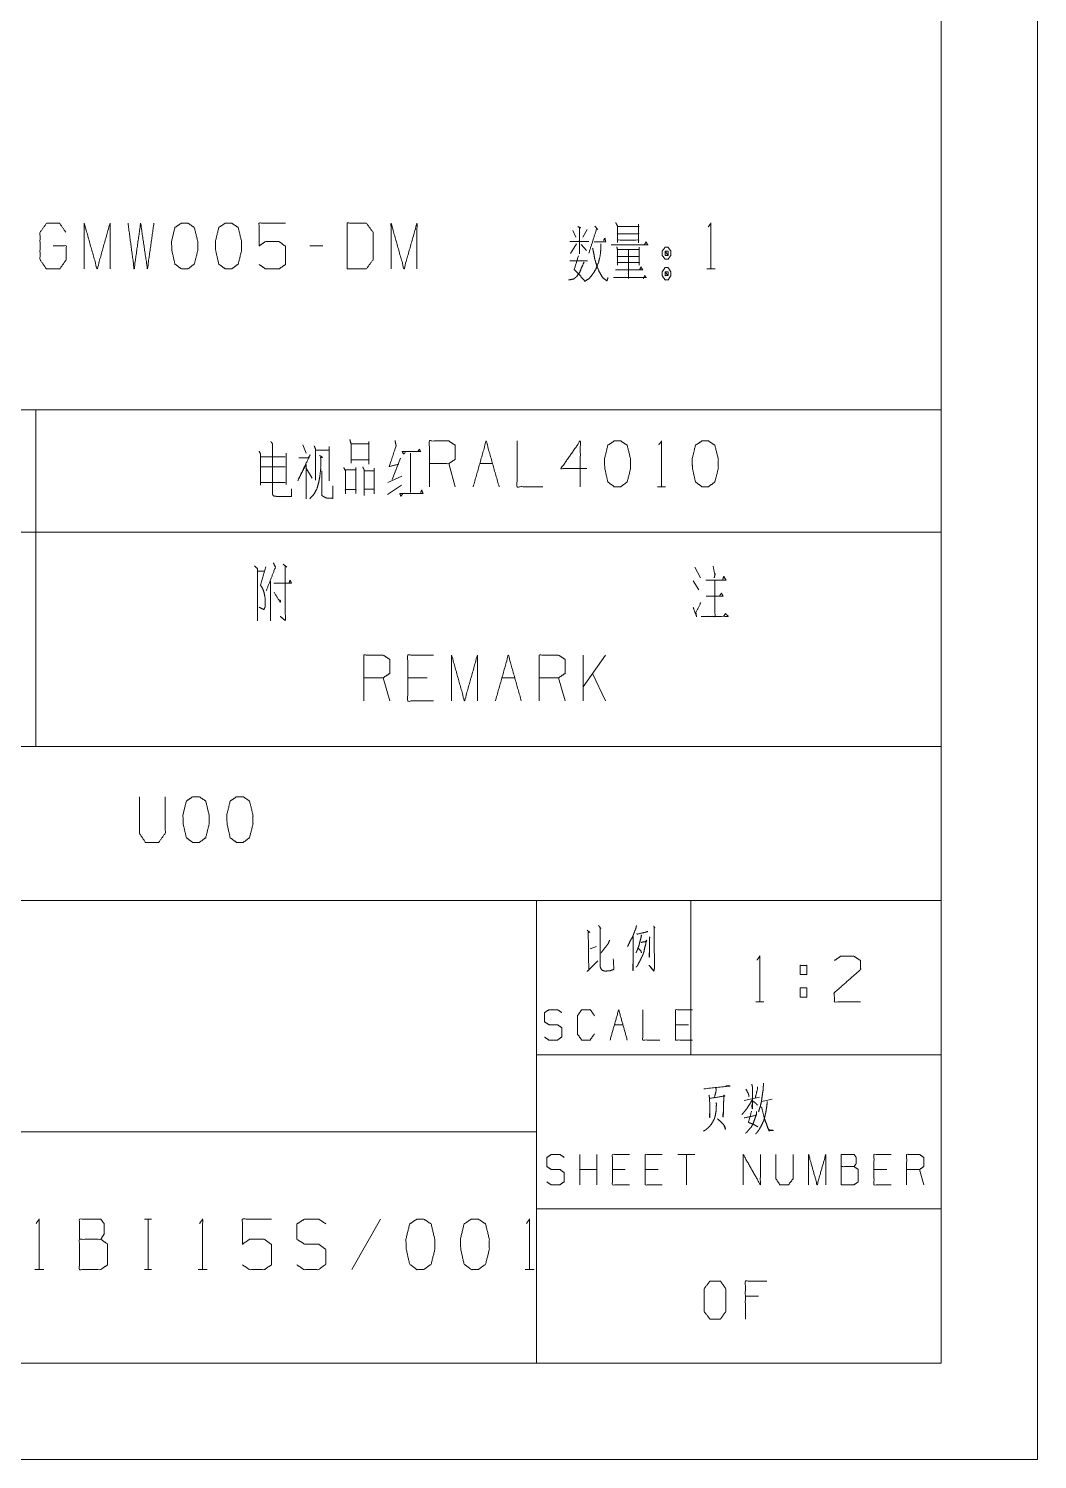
# Model space of a CAD drawing. Header units: millimetres. Extents: x 0 to 420, y 0 to 297.
# Drawn here: x 367.6 to 420, y 0 to 74.2 of the extents above; entities that cross this region are included whole.
import ezdxf

# ---------------------------------------------------------------- set-up
doc = ezdxf.new("R2010")
doc.units = ezdxf.units.MM
doc.layers.add('101', color=7, linetype='Continuous', true_color=0xffffff)

msp = doc.modelspace()

# ---------------------------------------------------------------- linework, layer by layer
at = {"layer": '101', "color": 133, "linetype": 'Continuous', "lineweight": 18}
for p, q in [((420, 0), (420, 297)), ((415, 5), (415, 292)), ((235, 37), (415, 37)), ((235, 29), (415, 29)), ((394, 29), (394, 5)), ((402, 29), (402, 21)), ((394, 21), (415, 21)), ((285, 17), (394, 17)), ((394, 13), (415, 13)), ((25, 5), (415, 5)), ((235, 5), (415, 5)), ((0, 0), (420, 0))]:
    msp.add_line(p, q, dxfattribs=at)
at = {"layer": '101', "color": 72, "linetype": 'Continuous', "lineweight": 18}
for p, q in [((395.883, 63.78), (396.042, 63.43)), ((396.625, 63.83), (396.396, 63.43)), ((382.896, 62.98), (382.224, 62.98)), ((396.077, 63.08), (395.759, 62.58)), ((396.307, 63.055), (396.59, 62.73)), ((395.724, 62.205), (396.643, 62.205)), ((402.836, 61.78), (403.26, 61.78)), ((338, 54.463), (368, 54.463)), ((368, 54.463), (368, 48.113)), ((368, 54.463), (415, 54.463)), ((415, 54.463), (415, 48.113)), ((379.678, 52.025), (380.95, 52.025)), ((380.985, 52.225), (380.985, 50.6)), ((381.866, 52.65), (382.025, 52.225)), ((387.444, 52.225), (387.444, 50.175)), ((379.678, 51.5), (380.95, 51.5)), ((382.042, 51.4), (382.343, 50.925)), ((386.931, 51.95), (386.489, 50.85)), ((389.773, 50.475), (389.437, 51.675)), ((391.042, 51.675), (391.714, 51.675)), ((379.695, 50.7), (380.95, 50.7)), ((386.26, 50.075), (386.984, 50.55)), ((386.277, 50.7), (387.002, 51.025)), ((400.272, 50.475), (400.696, 50.475)), ((338, 48.113), (368, 48.113)), ((368, 48.113), (368, 37)), ((368, 48.113), (415, 48.113)), ((415, 48.113), (415, 37)), ((379.518, 46.1), (379.872, 46.1)), ((380.844, 46.45), (381.021, 46.3)), ((402.212, 46.3), (402.513, 45.75)), ((380.172, 45.6), (380.172, 43.525)), ((402.124, 45.6), (402.425, 45.125)), ((397.578, 41.737), (396.411, 40.088)), ((396.411, 39.362), (396.411, 41.737)), ((386.372, 39.362), (386.037, 40.563)), ((388.313, 40.563), (387.306, 40.563)), ((392.194, 40.563), (392.866, 40.563)), ((395.478, 39.362), (395.142, 40.563)), ((397.578, 39.362), (396.906, 40.788)), ((338, 37), (368, 37)), ((368, 37), (415, 37)), ((396.779, 26.497), (397.101, 26.621)), ((407.685, 24.463), (408.021, 24.463)), ((407.685, 24.463), (407.685, 23.988)), ((405.373, 23.738), (405.798, 23.738)), ((398.037, 22.558), (398.482, 22.558)), ((401.876, 22.558), (401.209, 22.558)), ((404.777, 18.629), (405.567, 18.795)), ((405.684, 18.567), (406.226, 18.691)), ((396.239, 14.249), (396.239, 15.822)), ((397.129, 14.249), (397.129, 15.822)), ((402.221, 15.822), (401.331, 15.822)), ((401.776, 15.822), (401.776, 14.249)), ((397.129, 15.044), (396.239, 15.044)), ((398.604, 15.044), (397.936, 15.044)), ((400.301, 15.044), (399.634, 15.044)), ((412.182, 15.044), (411.514, 15.044)), ((414.101, 14.249), (413.879, 15.044)), ((373.633, 12.469), (374.004, 12.469)), ((373.828, 12.469), (373.828, 9.847)), ((385.884, 12.469), (384.401, 9.847)), ((367.936, 9.847), (368.405, 9.847)), ((373.633, 9.847), (374.004, 9.847)), ((376.422, 9.847), (376.891, 9.847)), ((393.395, 9.847), (393.863, 9.847)), ((405.523, 8.463), (404.835, 8.463))]:
    msp.add_line(p, q, dxfattribs=at)
for points, knots in [([(368.901, 62.98), (369.573, 62.98), (369.573, 62.255), (369.237, 61.78), (368.548, 61.78), (368.212, 62.255), (368.212, 63.68), (368.565, 64.155), (369.219, 64.155), (369.555, 63.68)], [0, 0, 0.103298, 0.214797, 0.304261, 0.41028, 0.499743, 0.718898, 0.80996, 0.910536, 1, 1]), ([(370.506, 61.78), (370.506, 64.155), (371.178, 61.78), (371.849, 64.155), (371.849, 61.78)], [0, 0, 0.245192, 0.500001, 0.754808, 1, 1]), ([(372.782, 64.155), (373.101, 61.78), (373.436, 64.155), (373.79, 61.78), (374.126, 64.155)], [0, 0, 0.249746, 0.499742, 0.750003, 1, 1]), ([(375.89, 61.78), (376.225, 62.03), (376.402, 62.73), (376.402, 63.205), (376.225, 63.93), (375.89, 64.155), (375.554, 64.155), (375.218, 63.93), (375.041, 63.205), (375.059, 62.73), (375.218, 62.03), (375.554, 61.78), (375.89, 61.78)], [0, 0, 0.067524, 0.18397, 0.260583, 0.380943, 0.446139, 0.500302, 0.565504, 0.685863, 0.762529, 0.878308, 0.945837, 1, 1]), ([(378.166, 61.78), (378.502, 62.03), (378.679, 62.73), (378.679, 63.205), (378.502, 63.93), (378.166, 64.155), (377.83, 64.155), (377.494, 63.93), (377.318, 63.205), (377.335, 62.73), (377.494, 62.03), (377.83, 61.78), (378.166, 61.78)], [0, 0, 0.067524, 0.183969, 0.260581, 0.38094, 0.446136, 0.500306, 0.565502, 0.68586, 0.762526, 0.878306, 0.94583, 1, 1]), ([(379.594, 62.005), (379.93, 61.78), (380.619, 61.78), (380.955, 62.005), (380.955, 62.955), (380.619, 63.205), (379.93, 63.205), (379.594, 62.98), (379.594, 64.155), (380.955, 64.155)], [0, 0, 0.062226, 0.168346, 0.230572, 0.376815, 0.441263, 0.547383, 0.60961, 0.790489, 1, 1]), ([(384.165, 61.78), (385.155, 61.78), (385.508, 62.255), (385.508, 63.68), (385.155, 64.155), (384.165, 64.155), (384.165, 61.78)], [0, 0, 0.142134, 0.22716, 0.43179, 0.516817, 0.65895, 1, 1]), ([(386.441, 61.78), (386.441, 64.155), (387.113, 61.78), (387.785, 64.155), (387.785, 61.78)], [0, 0, 0.245192, 0.499999, 0.754808, 1, 1]), ([(396.13, 63.98), (396.29, 63.905), (396.219, 63.955), (396.219, 62.555), (396.219, 63.205), (395.724, 63.205), (396.714, 63.205)], [0, 0, 0.046316, 0.069128, 0.437818, 0.608996, 0.739327, 1, 1]), ([(397.014, 64.005), (397.173, 63.83), (397.12, 63.88), (396.714, 62.605)], [0, 0, 0.14354, 0.187781, 1, 1]), ([(398.106, 64.18), (398.195, 64.005), (398.195, 63.155), (398.195, 63.28), (399.291, 63.28), (399.291, 63.13), (399.291, 64.105), (399.291, 63.98), (398.195, 63.98), (399.291, 63.98), (399.291, 63.605), (398.195, 63.605)], [0, 0, 0.027308, 0.145703, 0.163114, 0.31575, 0.336643, 0.472449, 0.48986, 0.642495, 0.795131, 0.847364, 1, 1]), ([(402.907, 63.955), (403.048, 64.155), (403.048, 61.78)], [0, 0, 0.093488, 1, 1]), ([(396.979, 63.18), (397.58, 63.18), (397.544, 63.38), (397.474, 63.255)], [0, 0, 0.63414, 0.848459, 1, 1]), ([(397.877, 63.03), (399.768, 63.03), (399.68, 63.18), (399.591, 63.03)], [0, 0, 0.844518, 0.922264, 1, 1]), ([(396.166, 62.455), (395.954, 61.755), (396.484, 61.18)], [0, 0, 0.483234, 1, 1]), ([(397.332, 63.08), (397.332, 62.78), (397.297, 62.455), (397.209, 62.105), (397.067, 61.755), (396.908, 61.505), (396.731, 61.28), (396.484, 61.13)], [0, 0, 0.134099, 0.280229, 0.441583, 0.610322, 0.742766, 0.870666, 1, 1]), ([(396.908, 62.855), (396.961, 62.605), (397.014, 62.305), (397.12, 61.955), (397.262, 61.605), (397.421, 61.33), (397.651, 61.155), (397.704, 61.33)], [0, 0, 0.122113, 0.267685, 0.442433, 0.622804, 0.77461, 0.912622, 1, 1]), ([(398.16, 62.93), (398.195, 62.805), (398.195, 61.98), (398.195, 62.105), (399.326, 62.105), (399.326, 61.98), (399.326, 62.905), (399.326, 62.78), (398.195, 62.78), (398.195, 62.43), (399.326, 62.43), (398.76, 62.43), (398.76, 62.78), (398.76, 61.28), (398.76, 61.73), (398.089, 61.73), (399.503, 61.73), (399.414, 61.88), (399.344, 61.73)], [0, 0, 0.011506, 0.084583, 0.095655, 0.195851, 0.206924, 0.288858, 0.29993, 0.400126, 0.431128, 0.531325, 0.581423, 0.612426, 0.745292, 0.785152, 0.844643, 0.969891, 0.985312, 1, 1]), ([(400.825, 62.905), (400.666, 62.905), (400.524, 62.705), (400.524, 62.48), (400.666, 62.28), (400.825, 62.28), (400.966, 62.48), (400.966, 62.705), (400.825, 62.905)], [0, 0, 0.091011, 0.231136, 0.359862, 0.499986, 0.590997, 0.731136, 0.859862, 1, 1]), ([(400.666, 62.48), (400.825, 62.48), (400.666, 62.705), (400.666, 62.48)], [0, 0, 0.241161, 0.658901, 1, 1]), ([(400.825, 62.48), (400.825, 62.705), (400.666, 62.705)], [0, 0, 0.585819, 1, 1]), ([(396.466, 62.13), (396.325, 61.83), (396.237, 61.605), (396.077, 61.38), (395.918, 61.255), (395.653, 61.205)], [0, 0, 0.251046, 0.434035, 0.642626, 0.795774, 1, 1]), ([(400.966, 61.63), (400.825, 61.855), (400.666, 61.855), (400.524, 61.63), (400.524, 61.43), (400.666, 61.205), (400.825, 61.205), (400.966, 61.43), (400.966, 61.63)], [0, 0, 0.149208, 0.238521, 0.387716, 0.500002, 0.649195, 0.738509, 0.887714, 1, 1]), ([(400.666, 61.63), (400.666, 61.43), (400.825, 61.43)], [0, 0, 0.556976, 1, 1]), ([(400.825, 61.63), (400.666, 61.63), (400.825, 61.43), (400.825, 61.63)], [0, 0, 0.258824, 0.674604, 1, 1]), ([(397.983, 61.33), (399.697, 61.33), (399.609, 61.43), (399.538, 61.28)], [0, 0, 0.851381, 0.917655, 1, 1]), ([(380.19, 52.825), (380.278, 52.725), (380.278, 50.1), (380.331, 50), (380.491, 49.975), (381.268, 49.975), (381.268, 50.375)], [0, 0, 0.031698, 0.655157, 0.682037, 0.720284, 0.904996, 1, 1]), ([(384.301, 52.925), (384.372, 52.675), (384.372, 51.7), (384.372, 51.875), (385.291, 51.875), (385.291, 51.65), (385.291, 52.825), (385.291, 52.7), (384.372, 52.7)], [0, 0, 0.054432, 0.258706, 0.29537, 0.487932, 0.535072, 0.781249, 0.807438, 1, 1]), ([(386.648, 52.875), (386.701, 52.6), (386.348, 51.525), (386.843, 51.65)], [0, 0, 0.145701, 0.734427, 1, 1]), ([(388.43, 50.475), (388.43, 52.85), (389.437, 52.85), (389.773, 52.625), (389.773, 51.9), (389.437, 51.675), (388.43, 51.675)], [0, 0, 0.400951, 0.571036, 0.639278, 0.761673, 0.829915, 1, 1]), ([(390.706, 50.475), (391.378, 52.85), (392.05, 50.475)], [0, 0, 0.499999, 1, 1]), ([(392.983, 52.85), (392.983, 50.475), (394.326, 50.475)], [0, 0, 0.638733, 1, 1]), ([(396.603, 51.425), (395.259, 51.425), (396.267, 52.85), (396.267, 50.475)], [0, 0, 0.245869, 0.565295, 1, 1]), ([(398.367, 50.475), (398.702, 50.725), (398.879, 51.425), (398.879, 51.9), (398.702, 52.625), (398.367, 52.85), (398.031, 52.85), (397.695, 52.625), (397.518, 51.9), (397.536, 51.425), (397.695, 50.725), (398.031, 50.475), (398.367, 50.475)], [0, 0, 0.067524, 0.18397, 0.260582, 0.380942, 0.446139, 0.500302, 0.565504, 0.685862, 0.762527, 0.878308, 0.945837, 1, 1]), ([(400.343, 52.65), (400.484, 52.85), (400.484, 50.475)], [0, 0, 0.093495, 1, 1]), ([(402.92, 50.475), (403.255, 50.725), (403.432, 51.425), (403.432, 51.9), (403.255, 52.625), (402.92, 52.85), (402.584, 52.85), (402.248, 52.625), (402.071, 51.9), (402.089, 51.425), (402.248, 50.725), (402.584, 50.475), (402.92, 50.475)], [0, 0, 0.067525, 0.183972, 0.260585, 0.380946, 0.446143, 0.500306, 0.565503, 0.685864, 0.76253, 0.878312, 0.945837, 1, 1]), ([(379.589, 52.325), (379.66, 52.175), (379.66, 50.55)], [0, 0, 0.092597, 1, 1]), ([(381.654, 51.975), (382.148, 51.975), (382.237, 52.125), (381.6, 50.8), (382.025, 51.625), (382.025, 49.85)], [0, 0, 0.102218, 0.138179, 0.441776, 0.633382, 1, 1]), ([(382.732, 52.1), (382.873, 52), (382.785, 52), (382.785, 51.375), (382.732, 50.95), (382.679, 50.675), (382.59, 50.375), (382.449, 50.1), (382.219, 49.85)], [0, 0, 0.067741, 0.102315, 0.346795, 0.514328, 0.623882, 0.746214, 0.867178, 1, 1]), ([(382.449, 52.6), (382.52, 52.425), (382.52, 50.825)], [0, 0, 0.105514, 1, 1]), ([(382.52, 52.375), (383.227, 52.375), (383.227, 52.55), (383.227, 50.775)], [0, 0, 0.266094, 0.331958, 1, 1]), ([(387.179, 52.25), (387.09, 52.175), (387.02, 52.3), (387.974, 52.3), (387.903, 52.425), (387.833, 52.3)], [0, 0, 0.077218, 0.17288, 0.808676, 0.904338, 1, 1]), ([(382.838, 51.3), (382.838, 50.025), (382.961, 49.95), (383.121, 49.875), (383.421, 49.875), (383.421, 50.525)], [0, 0, 0.500781, 0.55761, 0.626688, 0.744702, 1, 1]), ([(383.983, 51.475), (384.071, 51.3), (384.071, 50.1), (384.071, 50.325), (384.619, 50.325), (384.619, 50.125), (384.619, 51.475), (384.619, 51.35), (384.071, 51.35)], [0, 0, 0.044639, 0.317869, 0.369099, 0.493859, 0.539397, 0.84678, 0.87524, 1, 1]), ([(384.973, 51.5), (385.044, 51.35), (385.044, 50.025), (385.044, 50.35), (385.556, 50.35), (385.556, 50.1), (385.556, 51.425), (385.556, 51.3), (385.061, 51.3)], [0, 0, 0.036663, 0.329593, 0.401444, 0.514757, 0.570026, 0.862955, 0.89059, 1, 1]), ([(387.037, 50.1), (386.949, 49.975), (386.896, 50.125), (388.098, 50.125), (388.027, 50.3), (387.974, 50.175)], [0, 0, 0.083253, 0.169787, 0.823494, 0.926146, 1, 1]), ([(379.342, 46.375), (379.501, 46.225), (379.501, 43.525)], [0, 0, 0.074914, 1, 1]), ([(379.943, 46.325), (379.66, 45.375), (379.766, 45.2), (379.837, 45.025), (379.907, 44.675), (379.907, 44.25), (379.837, 44.1), (379.589, 44.225)], [0, 0, 0.379822, 0.458229, 0.530553, 0.667378, 0.830233, 0.893776, 1, 1]), ([(380.331, 46.525), (380.438, 46.3), (379.96, 45.075)], [0, 0, 0.159107, 1, 1]), ([(380.95, 46.35), (380.95, 43.525), (380.685, 43.75)], [0, 0, 0.890401, 1, 1]), ([(403.167, 46.35), (403.255, 45.875), (403.273, 45.975), (403.22, 45.75)], [0, 0, 0.592181, 0.716658, 1, 1]), ([(380.349, 45.475), (381.268, 45.475), (381.198, 45.625), (381.145, 45.5)], [0, 0, 0.752923, 0.888763, 1, 1]), ([(403.255, 45.6), (403.255, 43.75), (402.548, 43.75), (403.945, 43.75), (403.803, 43.9), (403.715, 43.75)], [0, 0, 0.426906, 0.590047, 0.912256, 0.959823, 1, 1]), ([(402.778, 45.625), (403.839, 45.625), (403.715, 45.825), (403.662, 45.65)], [0, 0, 0.717261, 0.876328, 1, 1]), ([(380.367, 45), (380.685, 44.475), (380.703, 44.575), (380.614, 44.6)], [0, 0, 0.760418, 0.886215, 1, 1]), ([(402.796, 44.8), (403.68, 44.8), (403.591, 44.95), (403.503, 44.825)], [0, 0, 0.729813, 0.873574, 1, 1]), ([(402.124, 44.225), (402.301, 43.725), (402.266, 43.95), (402.531, 44.475)], [0, 0, 0.39393, 0.563113, 1, 1]), ([(385.029, 39.362), (385.029, 41.737), (386.037, 41.737), (386.372, 41.513), (386.372, 40.788), (386.037, 40.563), (385.029, 40.563)], [0, 0, 0.400952, 0.571031, 0.639278, 0.761674, 0.829922, 1, 1]), ([(388.649, 39.362), (387.306, 39.362), (387.306, 41.737), (388.649, 41.737)], [0, 0, 0.26539, 0.73461, 1, 1]), ([(389.582, 39.362), (389.582, 41.737), (390.254, 39.362), (390.925, 41.737), (390.925, 39.362)], [0, 0, 0.245192, 0.499999, 0.754808, 1, 1]), ([(394.135, 39.362), (394.135, 41.737), (395.142, 41.737), (395.478, 41.513), (395.478, 40.788), (395.142, 40.563), (394.135, 40.563)], [0, 0, 0.400951, 0.571036, 0.639278, 0.761673, 0.829915, 1, 1]), ([(373.374, 34.388), (373.374, 32.488), (373.692, 32.013), (374.364, 32.013), (374.717, 32.488), (374.717, 34.388)], [0, 0, 0.337149, 0.438597, 0.557783, 0.662851, 1, 1]), ([(376.481, 32.013), (376.817, 32.263), (376.994, 32.963), (376.994, 33.438), (376.817, 34.163), (376.481, 34.388), (376.145, 34.388), (375.81, 34.163), (375.633, 33.438), (375.65, 32.963), (375.81, 32.263), (376.145, 32.013), (376.481, 32.013)], [0, 0, 0.06753, 0.183975, 0.260587, 0.380946, 0.446148, 0.500311, 0.565508, 0.685866, 0.762531, 0.878313, 0.945837, 1, 1]), ([(378.758, 32.013), (379.093, 32.263), (379.27, 32.963), (379.27, 33.438), (379.093, 34.163), (378.758, 34.388), (378.422, 34.388), (378.086, 34.163), (377.909, 33.438), (377.927, 32.963), (378.086, 32.263), (378.422, 32.013), (378.758, 32.013)], [0, 0, 0.067525, 0.183972, 0.260585, 0.380946, 0.446143, 0.500306, 0.565503, 0.685864, 0.76253, 0.878312, 0.945837, 1, 1]), ([(397.218, 27.698), (397.335, 27.553), (397.291, 27.594), (397.291, 26.725), (397.291, 26.042), (397.291, 25.938), (397.306, 25.545), (397.35, 25.441), (397.408, 25.379), (397.54, 25.338), (397.804, 25.358), (397.994, 25.421), (398.008, 25.441), (397.979, 25.979)], [0, 0, 0.050887, 0.067371, 0.30486, 0.491459, 0.519732, 0.627242, 0.657953, 0.681265, 0.71898, 0.791172, 0.845841, 0.852765, 1, 1]), ([(399.179, 27.698), (399.164, 27.594), (398.988, 27.139), (398.842, 26.87), (398.725, 26.621)], [0, 0, 0.089072, 0.504979, 0.766001, 1, 1]), ([(400.071, 27.677), (400.13, 27.594), (400.101, 27.573), (400.115, 25.524), (400.115, 25.503), (400.101, 25.379), (400.071, 25.338), (399.837, 25.648), (400.071, 25.358), (400.101, 25.441)], [0, 0, 0.031372, 0.042462, 0.676473, 0.682877, 0.721567, 0.737252, 0.857566, 0.97283, 1, 1]), ([(396.618, 27.47), (396.764, 27.346), (396.677, 27.387), (396.706, 25.4), (396.618, 25.317), (397.174, 25.876)], [0, 0, 0.060255, 0.090729, 0.71461, 0.752496, 1, 1]), ([(397.291, 26.228), (397.716, 26.766), (397.789, 26.952)], [0, 0, 0.77398, 1, 1]), ([(399.018, 27.139), (399.003, 25.379), (398.988, 25.503), (398.988, 25.524), (399.003, 25.71)], [0, 0, 0.841012, 0.900786, 0.910681, 1, 1]), ([(399.427, 27.221), (399.442, 27.18), (399.369, 26.89), (399.296, 26.621), (399.223, 26.435), (399.164, 26.29)], [0, 0, 0.044891, 0.350478, 0.63559, 0.840224, 1, 1]), ([(399.427, 26.828), (399.72, 26.89), (399.691, 26.952), (399.662, 26.725), (399.603, 26.518), (399.574, 26.352), (399.515, 26.186), (399.442, 26.042), (399.369, 25.876), (399.296, 25.752), (399.223, 25.607), (399.164, 25.545)], [0, 0, 0.158182, 0.194476, 0.315843, 0.429568, 0.518472, 0.611327, 0.697145, 0.792857, 0.869066, 0.954883, 1, 1]), ([(399.193, 27.284), (399.223, 27.263), (399.252, 27.263), (399.764, 27.387), (399.72, 27.387), (399.647, 27.346)], [0, 0, 0.049781, 0.090425, 0.822292, 0.883256, 1, 1]), ([(399.852, 27.118), (399.881, 27.077), (399.852, 27.056), (399.852, 26.062), (399.837, 26.166), (399.852, 26.29)], [0, 0, 0.038712, 0.066084, 0.824707, 0.904517, 1, 1]), ([(399.281, 26.518), (399.413, 26.393), (399.442, 26.29)], [0, 0, 0.6273, 1, 1]), ([(405.444, 25.913), (405.585, 26.113), (405.585, 23.738)], [0, 0, 0.093487, 1, 1]), ([(409.467, 25.888), (409.785, 26.113), (410.474, 26.113), (410.81, 25.888), (410.81, 25.413), (409.449, 24.213), (409.467, 23.738), (410.81, 23.738)], [0, 0, 0.069688, 0.192972, 0.265273, 0.350226, 0.674741, 0.759753, 1, 1]), ([(407.685, 25.163), (407.685, 25.638), (408.021, 25.638), (408.021, 25.163), (407.685, 25.163)], [0, 0, 0.292916, 0.5, 0.792916, 1, 1]), ([(408.021, 24.463), (408.021, 23.988), (407.685, 23.988)], [0, 0, 0.585831, 1, 1]), ([(394.408, 21.912), (394.631, 21.763), (395.087, 21.763), (395.31, 21.928), (395.31, 22.392), (395.087, 22.558), (394.642, 22.558), (394.408, 22.707), (394.408, 23.187), (394.642, 23.336), (395.087, 23.336), (395.31, 23.187)], [0, 0, 0.068029, 0.184052, 0.254519, 0.372336, 0.442804, 0.555843, 0.62637, 0.748396, 0.818923, 0.931962, 1, 1]), ([(396.995, 22.077), (396.773, 21.763), (396.339, 21.763), (396.117, 22.077), (396.117, 23.021), (396.339, 23.336), (396.784, 23.336), (397.007, 23.021)], [0, 0, 0.114571, 0.243364, 0.357935, 0.638587, 0.753157, 0.885429, 1, 1]), ([(397.814, 21.763), (398.259, 23.336), (398.704, 21.763)], [0, 0, 0.499998, 1, 1]), ([(399.511, 23.336), (399.511, 21.763), (400.401, 21.763)], [0, 0, 0.638737, 1, 1]), ([(402.098, 21.763), (401.209, 21.763), (401.209, 23.336), (402.098, 23.336)], [0, 0, 0.265388, 0.734612, 1, 1]), ([(402.685, 19.229), (404.031, 19.374), (403.972, 19.395), (403.826, 19.374)], [0, 0, 0.865805, 0.905503, 1, 1]), ([(405.172, 19.478), (405.201, 19.333), (405.201, 18.194), (405.172, 18.339), (405.201, 18.463)], [0, 0, 0.094654, 0.823642, 0.918295, 1, 1]), ([(405.465, 19.333), (405.465, 19.229), (405.348, 18.753)], [0, 0, 0.174306, 1, 1]), ([(405.772, 19.519), (405.772, 19.395), (405.757, 19.167), (405.713, 18.877), (405.67, 18.567), (405.611, 18.318), (405.538, 18.091), (405.523, 18.029)], [0, 0, 0.081859, 0.232245, 0.425429, 0.632112, 0.800316, 0.957949, 1, 1]), ([(402.948, 18.898), (402.977, 18.732), (402.992, 18.298), (402.992, 17.718), (402.977, 17.801), (402.977, 17.946)], [0, 0, 0.119124, 0.427226, 0.837796, 0.897358, 1, 1]), ([(402.977, 18.732), (403.768, 18.857), (403.724, 18.898), (403.709, 18.546), (403.709, 18.174), (403.694, 17.946), (403.68, 17.76), (403.665, 17.842), (403.694, 18.029)], [0, 0, 0.351984, 0.378534, 0.533493, 0.697426, 0.797814, 0.880033, 0.917028, 1, 1]), ([(403.299, 19.291), (403.329, 19.167), (403.226, 18.774)], [0, 0, 0.238945, 1, 1]), ([(405.187, 18.65), (405.055, 18.422), (404.923, 18.215), (404.791, 18.049), (404.66, 17.904)], [0, 0, 0.287233, 0.555137, 0.786183, 1, 1]), ([(404.865, 19.209), (404.996, 18.981), (405.026, 18.836)], [0, 0, 0.640218, 1, 1]), ([(405.201, 18.608), (405.377, 18.484), (405.465, 18.381)], [0, 0, 0.613114, 1, 1]), ([(405.977, 18.567), (405.933, 18.215), (405.889, 17.967), (405.845, 17.76), (405.787, 17.573), (405.67, 17.325), (405.567, 17.139), (405.45, 16.973), (405.362, 16.89)], [0, 0, 0.194372, 0.332632, 0.448613, 0.555646, 0.70616, 0.822691, 0.933849, 1, 1]), ([(403.314, 18.525), (403.343, 18.401), (403.329, 18.36), (403.314, 18.07), (403.27, 17.822), (403.226, 17.677), (403.153, 17.532), (403.065, 17.387), (402.919, 17.221), (402.772, 17.097), (402.655, 17.035)], [0, 0, 0.073225, 0.098424, 0.26494, 0.409696, 0.496582, 0.589746, 0.686975, 0.813798, 0.923947, 1, 1]), ([(404.777, 17.718), (405.406, 17.863), (405.421, 18.049), (405.421, 17.967), (405.348, 17.718), (405.245, 17.449), (405.143, 17.242), (405.026, 17.118), (404.923, 16.994), (404.85, 16.932)], [0, 0, 0.304469, 0.392577, 0.431617, 0.55371, 0.68947, 0.798366, 0.878841, 0.95475, 1, 1]), ([(405.157, 18.07), (404.996, 17.49), (405.099, 17.449), (405.216, 17.408), (405.333, 17.346), (405.479, 17.263)], [0, 0, 0.529111, 0.626299, 0.735529, 0.852099, 1, 1]), ([(405.655, 18.298), (405.684, 18.256), (405.831, 17.677), (405.933, 17.408), (406.035, 17.118), (406.065, 17.056), (406.284, 17.076), (406.065, 17.097), (405.992, 17.221)], [0, 0, 0.026719, 0.341744, 0.493482, 0.655463, 0.691641, 0.807838, 0.924035, 1, 1]), ([(403.387, 17.677), (403.592, 17.49), (403.709, 17.366), (403.768, 17.283), (403.811, 17.118), (403.724, 17.325)], [0, 0, 0.292982, 0.473564, 0.580848, 0.762106, 1, 1]), ([(394.53, 14.398), (394.753, 14.249), (395.209, 14.249), (395.432, 14.414), (395.432, 14.878), (395.209, 15.044), (394.764, 15.044), (394.53, 15.193), (394.53, 15.673), (394.764, 15.822), (395.209, 15.822), (395.432, 15.673)], [0, 0, 0.068036, 0.184055, 0.25452, 0.372334, 0.442799, 0.555845, 0.626371, 0.748393, 0.818918, 0.931964, 1, 1]), ([(398.826, 14.249), (397.936, 14.249), (397.936, 15.822), (398.826, 15.822)], [0, 0, 0.265394, 0.734606, 1, 1]), ([(400.523, 14.249), (399.634, 14.249), (399.634, 15.822), (400.523, 15.822)], [0, 0, 0.265394, 0.734606, 1, 1]), ([(404.725, 14.249), (404.725, 15.822), (405.615, 14.249), (405.615, 15.822)], [0, 0, 0.317573, 0.682427, 1, 1]), ([(406.423, 15.822), (406.423, 14.563), (406.633, 14.249), (407.078, 14.249), (407.312, 14.563), (407.312, 15.822)], [0, 0, 0.337149, 0.438598, 0.557784, 0.662851, 1, 1]), ([(408.12, 14.249), (408.12, 15.822), (408.565, 14.249), (409.01, 15.822), (409.01, 14.249)], [0, 0, 0.245192, 0.5, 0.754808, 1, 1]), ([(409.817, 15.193), (409.817, 15.822), (410.484, 15.822), (410.59, 15.673), (410.59, 15.358), (410.484, 15.193), (409.817, 15.193), (409.817, 14.249), (410.473, 14.249), (410.695, 14.398), (410.695, 15.044), (410.484, 15.193)], [0, 0, 0.115916, 0.238849, 0.272472, 0.33043, 0.366587, 0.48952, 0.663395, 0.784172, 0.83349, 0.952457, 1, 1]), ([(412.404, 14.249), (411.514, 14.249), (411.514, 15.822), (412.404, 15.822)], [0, 0, 0.265394, 0.734606, 1, 1]), ([(413.211, 14.249), (413.211, 15.822), (413.879, 15.822), (414.101, 15.673), (414.101, 15.193), (413.879, 15.044), (413.211, 15.044)], [0, 0, 0.400946, 0.571033, 0.639276, 0.76167, 0.829914, 1, 1]), ([(368.014, 12.249), (368.171, 12.469), (368.171, 9.847)], [0, 0, 0.093489, 1, 1]), ([(370.258, 11.421), (370.258, 12.469), (371.37, 12.469), (371.546, 12.221), (371.546, 11.697), (371.37, 11.421), (370.258, 11.421), (370.258, 9.847), (371.35, 9.847), (371.721, 10.096), (371.721, 11.172), (371.37, 11.421)], [0, 0, 0.115917, 0.238847, 0.272469, 0.330428, 0.366584, 0.489513, 0.663389, 0.784162, 0.833485, 0.952453, 1, 1]), ([(376.501, 12.249), (376.657, 12.469), (376.657, 9.847)], [0, 0, 0.093489, 1, 1]), ([(378.724, 10.096), (379.095, 9.847), (379.856, 9.847), (380.227, 10.096), (380.227, 11.145), (379.856, 11.421), (379.095, 11.421), (378.724, 11.172), (378.724, 12.469), (380.227, 12.469)], [0, 0, 0.062228, 0.168343, 0.230571, 0.376816, 0.441265, 0.547381, 0.609609, 0.790491, 1, 1]), ([(381.553, 10.096), (381.924, 9.847), (382.685, 9.847), (383.056, 10.123), (383.056, 10.896), (382.685, 11.172), (381.943, 11.172), (381.553, 11.421), (381.553, 12.221), (381.943, 12.469), (382.685, 12.469), (383.056, 12.221)], [0, 0, 0.068036, 0.184054, 0.254519, 0.372335, 0.4428, 0.555843, 0.62637, 0.748394, 0.818921, 0.931964, 1, 1]), ([(388.147, 9.847), (388.518, 10.123), (388.713, 10.896), (388.713, 11.421), (388.518, 12.221), (388.147, 12.469), (387.776, 12.469), (387.406, 12.221), (387.21, 11.421), (387.23, 10.896), (387.406, 10.123), (387.776, 9.847), (388.147, 9.847)], [0, 0, 0.067525, 0.18397, 0.260581, 0.38094, 0.446137, 0.500301, 0.565503, 0.685862, 0.762526, 0.878306, 0.945836, 1, 1]), ([(390.976, 9.847), (391.347, 10.123), (391.542, 10.896), (391.542, 11.421), (391.347, 12.221), (390.976, 12.469), (390.605, 12.469), (390.234, 12.221), (390.039, 11.421), (390.059, 10.896), (390.234, 10.123), (390.605, 9.847), (390.976, 9.847)], [0, 0, 0.067525, 0.183971, 0.260584, 0.380944, 0.446141, 0.500306, 0.565504, 0.685864, 0.762529, 0.87831, 0.945835, 1, 1]), ([(393.473, 12.249), (393.629, 12.469), (393.629, 9.847)], [0, 0, 0.093489, 1, 1]), ([(402.992, 7.283), (403.548, 7.283), (403.826, 7.676), (403.826, 8.856), (403.548, 9.249), (402.992, 9.249), (402.699, 8.856), (402.699, 7.676), (402.992, 7.283)], [0, 0, 0.102683, 0.191619, 0.409477, 0.498413, 0.601096, 0.691619, 0.909477, 1, 1]), ([(404.835, 7.283), (404.835, 9.249), (405.948, 9.249)], [0, 0, 0.638735, 1, 1])]:
    msp.add_open_spline(points, degree=1, knots=knots, dxfattribs=at)
msp.add_open_spline([(391.859, 39.362), (392.53, 41.737), (393.202, 39.362)], degree=1, dxfattribs=at)

doc.saveas('drawing.dxf')
